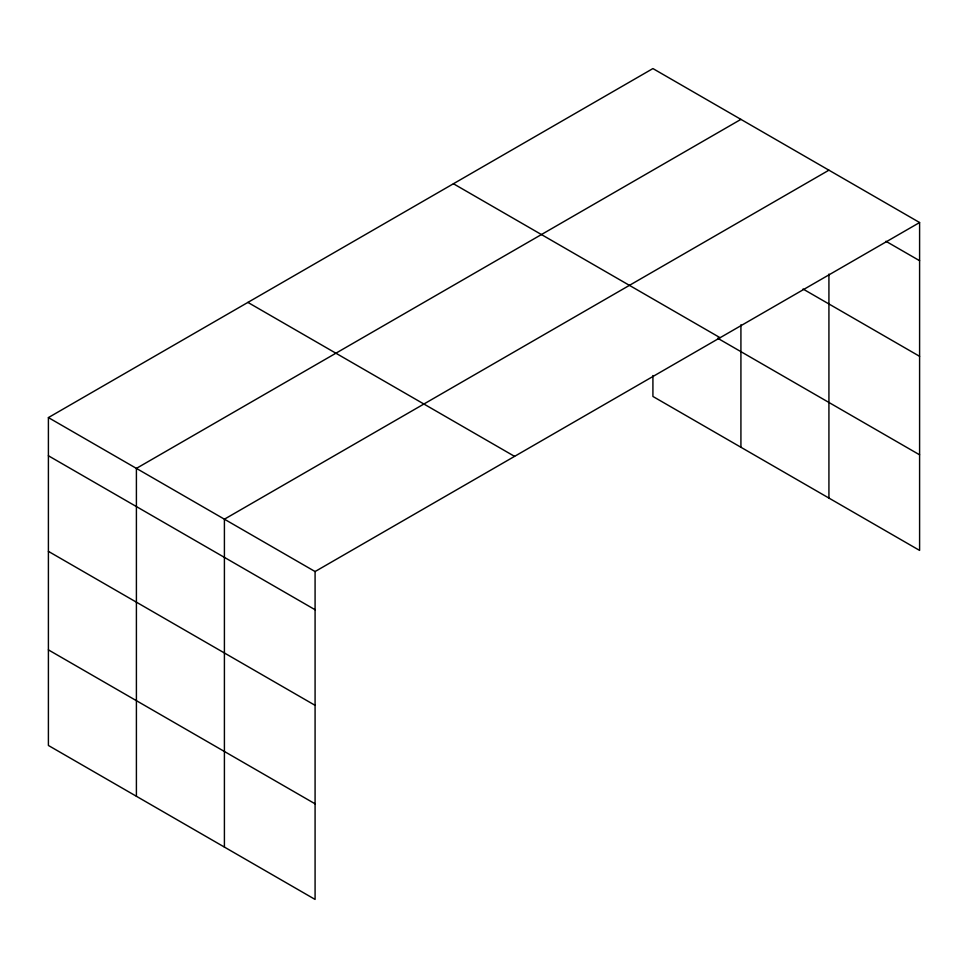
<?xml version="1.0" encoding="UTF-8"?>
<svg xmlns="http://www.w3.org/2000/svg" width="968" height="968" viewBox="0 0 968 968"><rect width="100%" height="100%" fill="white"/><g stroke="black" fill="none" stroke-linecap="round" stroke-linejoin="round"><path stroke-width="1.45" d="M828.923 274.089L828.923 498.072M652.916 375.536L652.916 396.456L919.6 550.417L919.6 222.531L652.916 68.571L48.4 417.583L48.4 745.469L315.084 899.429L315.084 571.543L48.4 417.583M740.919 119.379L136.403 468.391L136.403 796.277M828.923 170.186L224.407 519.199L224.407 847.085M315.084 571.543L919.6 222.531M885.926 241.274L919.6 260.707M803.041 289.021L919.6 356.321M453.423 183.738L720.107 337.711M717.627 338.207L919.6 454.815M247.893 302.403L514.577 456.376M48.4 455.759L315.084 609.731M48.4 551.361L315.084 705.333M48.4 649.867L315.084 803.827M740.919 324.788L740.919 447.264"/></g></svg>
